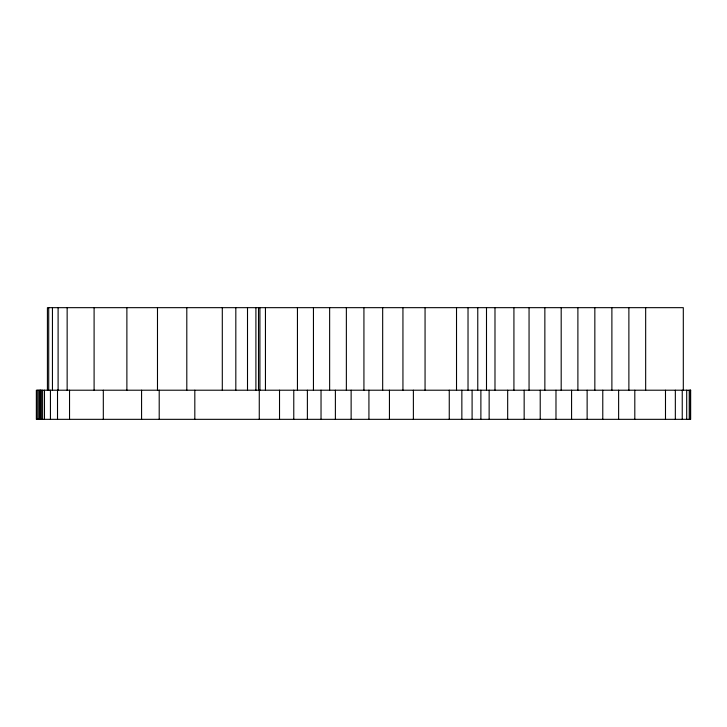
<?xml version="1.0" encoding="UTF-8"?>
<svg xmlns="http://www.w3.org/2000/svg" width="727" height="727" viewBox="0 0 727 727"><rect width="100%" height="100%" fill="white"/><g stroke="black" fill="none" stroke-linecap="round" stroke-linejoin="round"><path stroke-width="1.09" d="M690.386 390.208L690.396 419.334M689.241 390.208L689.241 419.334M686.697 390.208L686.697 419.334M683.307 390.208L683.307 307.666L47.419 307.666L47.419 390.208M682.244 390.208L682.244 419.334M675.338 390.208L675.338 419.334M665.487 390.208L665.487 419.334M645.667 307.666L645.667 390.208M634.807 390.208L634.807 419.334M628.882 307.666L628.882 390.208M618.622 390.208L618.622 419.334M611.889 307.666L611.889 390.208M602.774 390.208L602.774 419.334M594.84 307.666L594.84 390.208M587.134 390.208L587.134 419.334M577.892 307.666L577.892 390.208M571.576 390.208L571.576 419.334M561.189 307.666L561.189 390.208M555.982 390.208L555.982 419.334M544.859 307.666L544.859 390.208M540.225 390.208L540.225 419.334M529.056 307.666L529.056 390.208M524.158 390.208L524.158 419.334M513.925 307.666L513.925 390.208M507.673 390.208L507.673 419.334M494.987 307.666L494.987 390.208M489.144 390.208L489.144 419.334M486.499 307.666L486.499 390.208M480.883 390.208L480.883 419.334M477.766 307.666L477.766 390.208M472.096 390.208L472.096 419.334M468.024 307.666L468.024 390.208M461.854 390.208L461.854 419.334M456.52 307.666L456.52 390.208M449.259 390.208L449.259 419.334M425.059 307.666L425.059 390.208M413.381 390.208L413.381 419.334M402.94 307.666L402.94 390.208M389.445 390.208L389.445 419.334M382.675 307.666L382.675 390.208M368.925 390.208L368.925 419.334M363.927 307.666L363.927 390.208M351.132 390.208L351.132 419.334M346.361 307.666L346.361 390.208M335.383 390.208L335.383 419.334M329.64 307.666L329.64 390.208M321.034 390.208L321.034 419.334M313.446 307.666L313.446 390.208M307.385 390.208L307.385 419.334M297.443 307.666L297.443 390.208M293.772 390.208L293.772 419.334M279.522 390.208L279.522 419.334M265.446 307.666L265.446 390.208M259.921 307.666L259.921 390.208M259.266 390.208L259.266 419.334M258.512 307.666L258.512 390.208M255.904 307.666L255.904 390.208M247.507 307.666L247.507 390.208M235.821 307.666L235.821 390.208M222.298 307.666L222.298 390.208M194.818 390.208L194.818 419.334M186.803 307.666L186.803 390.208M159.204 390.208L159.204 419.334M157.486 307.666L157.486 390.208M141.574 390.208L141.574 419.334M126.88 307.666L126.88 390.208M103.316 390.208L103.316 419.334M94.101 307.666L94.101 390.208M69.538 390.208L69.538 419.334M67.148 307.666L67.148 390.208M58.105 307.666L58.105 390.208M57.515 390.208L57.515 419.334M52.444 307.666L52.444 390.208M50.436 390.208L50.436 419.334M48.709 307.666L48.709 390.208M44.474 390.208L44.474 419.334M42.602 390.208L42.602 419.334M41.312 390.208L41.312 419.334M40.503 390.208L40.503 419.334M39.849 390.208L39.849 419.334M38.758 390.208L38.758 419.334M37.277 390.208L37.277 419.334M690.65 390.208L36.35 390.208L36.35 419.334L690.65 419.334L690.65 390.208M40.13 419.334L40.13 390.208L40.067 419.334"/></g></svg>
